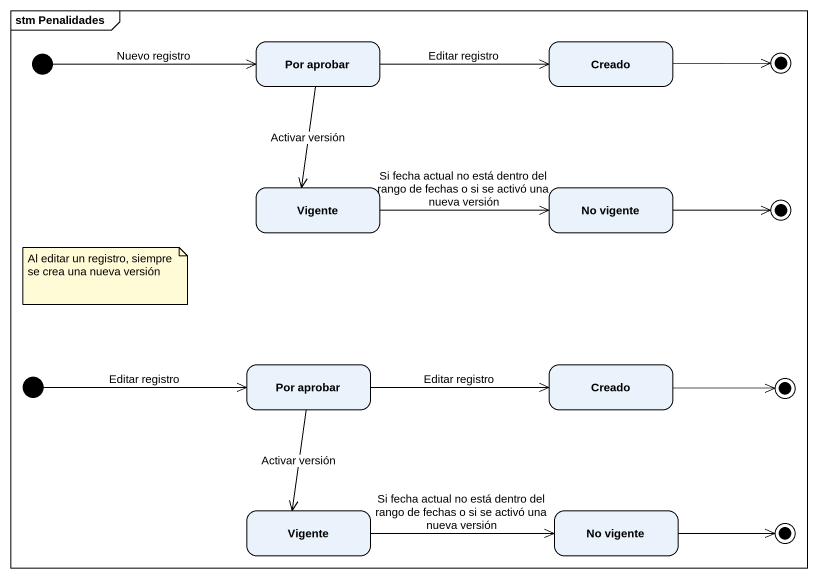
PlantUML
@startuml
mainframe stm Penalidades
hide empty description
state initial1 <<start>>
state "Por aprobar" as Por_aprobar
state Creado
state final1 <<end>>
state Vigente
state "No vigente" as No_vigente
state final2 <<end>>
state initial2 <<start>>
state "Por aprobar" as Por_aprobar_2
state "Creado" as Creado_2
state final3 <<end>>
state "Vigente" as Vigente_2
state "No vigente" as No_vigente_2
state final4 <<end>>
initial1 -right-> Por_aprobar : Nuevo registro
Por_aprobar -right-> Creado : Editar registro
Por_aprobar --> Vigente : Activar versión
Creado -right-> final1
Vigente -right-> No_vigente : Si fecha actual no está dentro del rango de fechas o si se activó una nueva versión
No_vigente -right-> final2
initial2 -right-> Por_aprobar_2 : Editar registro
Por_aprobar_2 -right-> Creado_2 : Editar registro
Por_aprobar_2 --> Vigente_2 : Activar versión
Creado_2 -right-> final3
Vigente_2 -right-> No_vigente_2 : Si fecha actual no está dentro del rango de fechas o si se activó una nueva versión
No_vigente_2 -right-> final4
note as N1
  Al editar un registro, siempre se crea una nueva versión
end note
@enduml
